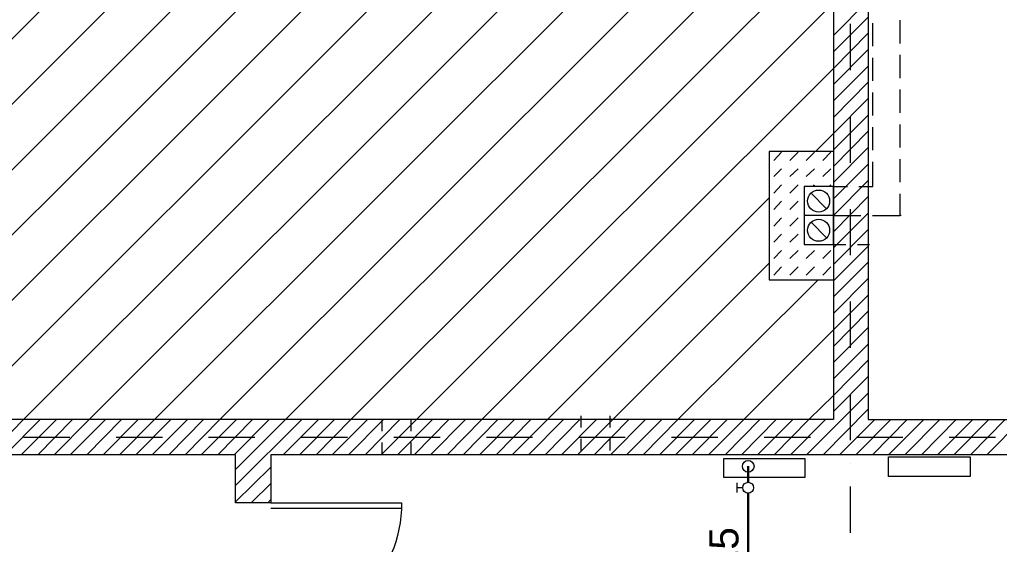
# Model space of a CAD drawing. Header units: millimetres. Extents: x 440 to 72591, y -28954 to 25941.
# Drawn here: x 6889 to 13611, y 14269 to 17872 of the extents above; entities that cross this region are included whole.
import ezdxf

# ---------------------------------------------------------------- set-up
doc = ezdxf.new("R2010")
doc.units = ezdxf.units.MM
for name, color, linetype in [('opisy', 7, 'Continuous'), ('podkład', 7, 'Continuous'), ('rury', 2, 'Continuous'), ('zawory', 7, 'Continuous')]:
    doc.layers.add(name, color=color, linetype=linetype)
doc.styles.get("Standard").update_dxf_attribs({"font": 'arial.ttf'})

# ---------------------------------------------------------------- blocks, each defined once
blk = doc.blocks.new('kurek odcinający')
at = {"layer": 'rury', "lineweight": 9}
for p, q in [((-33.75, 75), (33.75, 75)), ((0, 37.5), (0, 75))]:
    blk.add_line(p, q, dxfattribs=at)
blk.add_circle((0, 0), 37.5, dxfattribs=at)

msp = doc.modelspace()

# ---------------------------------------------------------------- linework, layer by layer
at = {"layer": 'podkład', "color": 1, "lineweight": 5, "transparency": 33554572}
for points in [[(15320.8, 15126.7), (15320.8, 16085.6), (15441.5, 16085.6), (15441.5, 14885.4), (8611.9, 14885.4), (8611.9, 14555.2), (8370.5, 14555.2), (8370.5, 14885.4), (4811.3, 14885.4), (4811.3, 14507.6), (4573.1, 14507.6), (4573.1, 21127.6), (15612.9, 21127.6)], [(15539.9, 21127.6), (15539.9, 20886.3), (12710.9, 20886.3), (12710.9, 15126.7), (15441.5, 15126.7)], [(12472.8, 16965.1), (12031.4, 16965.1), (12031.4, 16085.6), (12472.8, 16085.6)], [(12472.8, 16727), (12272.7, 16727), (12272.7, 16326.9), (12472.8, 16326.9)]]:
    msp.add_lwpolyline(points, dxfattribs=at)
at = {"layer": 'podkład', "color": 8, "lineweight": 5, "true_color": 0x808080, "transparency": 33554572}
for points in [[(4766.8, 15669.7), (4811.3, 15714.1), (9983.5, 20886.3), (9986.7, 20889.5)], [(4766.8, 15222), (4811.3, 15266.4), (10431.2, 20886.3), (10434.4, 20889.5)], [(4881.1, 14885.4), (5122.4, 15126.7), (10882, 20886.3), (10885.2, 20889.5)], [(5328.8, 14885.4), (5570.1, 15126.7), (11329.7, 20886.3), (11332.9, 20889.5)], [(5779.7, 14885.4), (6017.8, 15126.7), (11777.4, 20886.3), (11780.6, 20889.5)], [(6227.4, 14885.4), (6468.7, 15126.7), (12228.3, 20886.3), (12231.5, 20889.5)], [(6678.2, 14885.4), (6916.3, 15126.7), (12472.8, 20680), (12676, 20886.3), (12679.2, 20889.5)], [(7125.9, 14885.4), (7367.2, 15126.7), (12472.8, 20232.3), (12710.9, 20470.4)], [(7573.6, 14885.4), (7814.9, 15126.7), (12472.8, 19781.4), (12710.9, 20022.7)], [(8024.5, 14885.4), (8262.6, 15126.7), (12472.8, 19333.7), (12710.9, 19575)], [(8370.5, 14783.8), (8713.5, 15126.7), (12472.8, 18886), (12710.9, 19124.2)], [(8923, 14885.4), (9161.1, 15126.7), (12472.8, 18435.2), (12710.9, 18676.5)], [(9370.7, 14885.4), (9612, 15126.7), (12472.8, 17987.5), (12710.9, 18225.6)], [(12472.8, 17762), (12710.9, 18003.4), (12774.4, 18066.9)], [(12472.8, 17650.9), (12710.9, 17889)], [(9821.6, 14885.4), (10059.7, 15126.7), (12472.8, 17536.6), (12710.9, 17777.9)], [(12472.8, 17425.5), (12710.9, 17666.8)], [(12472.8, 17314.4), (12710.9, 17552.5)], [(12472.8, 17200), (12710.9, 17441.4)], [(12348.9, 16965.1), (12472.8, 17088.9), (12710.9, 17330.2)], [(12472.8, 16977.8), (12710.9, 17215.9)], [(12472.8, 16863.5), (12710.9, 17104.8)], [(12063.2, 16904.8), (12117.2, 16961.9)], [(12174.3, 16904.8), (12231.5, 16961.9)], [(12285.4, 16904.8), (12342.6, 16961.9)], [(12399.7, 16904.8), (12453.7, 16961.9)], [(12472.8, 16752.4), (12710.9, 16993.7)], [(12472.8, 16641.2), (12710.9, 16879.4)], [(12063.2, 16793.6), (12117.2, 16847.6)], [(12174.3, 16793.6), (12231.5, 16847.6)], [(12285.4, 16793.6), (12342.6, 16847.6)], [(12399.7, 16793.6), (12453.7, 16847.6)], [(12472.8, 16526.9), (12710.9, 16768.2)], [(12063.2, 16679.3), (12117.2, 16736.5)], [(12174.3, 16679.3), (12231.5, 16736.5)], [(12333.1, 16727), (12342.6, 16736.5)], [(12444.2, 16727), (12453.7, 16736.5)], [(10269.3, 14885.4), (10510.6, 15126.7), (12031.4, 16647.6)], [(12063.2, 16568.2), (12117.2, 16625.4)], [(12174.3, 16568.2), (12231.5, 16625.4)], [(12472.8, 16415.8), (12710.9, 16657.1)], [(12472.8, 16304.7), (12710.9, 16542.8)], [(12063.2, 16453.9), (12117.2, 16511.1)], [(12174.3, 16453.9), (12231.5, 16511.1)], [(12472.8, 16190.4), (12710.9, 16431.7)], [(12063.2, 16342.8), (12117.2, 16399.9)], [(12174.3, 16342.8), (12231.5, 16399.9)], [(12063.2, 16231.6), (12117.2, 16285.6)], [(12174.3, 16231.6), (12231.5, 16285.6)], [(12285.4, 16231.6), (12342.6, 16285.6)], [(12399.7, 16231.6), (12453.7, 16285.6)], [(12472.8, 16079.2), (12710.9, 16317.4)], [(10716.9, 14885.4), (10958.3, 15126.7), (12031.4, 16199.9)], [(12472.8, 15968.1), (12710.9, 16206.2)], [(12063.2, 16117.3), (12117.2, 16174.5)], [(12174.3, 16117.3), (12231.5, 16174.5)], [(12285.4, 16117.3), (12342.6, 16174.5)], [(12399.7, 16117.3), (12453.7, 16174.5)], [(11167.8, 14885.4), (11405.9, 15126.7), (12368, 16085.6)], [(12472.8, 15853.8), (12710.9, 16095.1)], [(11615.5, 14885.4), (11856.8, 15126.7), (12472.8, 15742.7), (12710.9, 15980.8)], [(12472.8, 15628.4), (12710.9, 15869.7)], [(12472.8, 15517.2), (12710.9, 15758.6)], [(12472.8, 15406.1), (12710.9, 15644.2)], [(12066.4, 14885.4), (12304.5, 15126.7), (12472.8, 15291.8), (12710.9, 15533.1)], [(12472.8, 15180.7), (12710.9, 15422)], [(12288.6, 14885.4), (12710.9, 15307.7)], [(12402.9, 14885.4), (12710.9, 15196.6)], [(6789.3, 14885.4), (7030.7, 15126.7)], [(6900.5, 14885.4), (7141.8, 15126.7)], [(7014.8, 14885.4), (7252.9, 15126.7)], [(7237, 14885.4), (7478.3, 15126.7)], [(7351.3, 14885.4), (7589.5, 15126.7)], [(7462.5, 14885.4), (7703.8, 15126.7)], [(7687.9, 14885.4), (7926, 15126.7)], [(7799, 14885.4), (8040.3, 15126.7)], [(7913.3, 14885.4), (8151.5, 15126.7)], [(8135.6, 14885.4), (8376.9, 15126.7)], [(8249.9, 14885.4), (8488, 15126.7)], [(8361, 14885.4), (8602.3, 15126.7)], [(8370.5, 14672.7), (8824.6, 15126.7)], [(8697.6, 14885.4), (8938.9, 15126.7)], [(8808.7, 14885.4), (9050, 15126.7)], [(9034.1, 14885.4), (9275.4, 15126.7)], [(9145.3, 14885.4), (9386.6, 15126.7)], [(9259.6, 14885.4), (9497.7, 15126.7)], [(9481.8, 14885.4), (9723.1, 15126.7)], [(9596.1, 14885.4), (9834.3, 15126.7)], [(9707.3, 14885.4), (9948.6, 15126.7)], [(9932.7, 14885.4), (10170.8, 15126.7)], [(10043.8, 14885.4), (10285.1, 15126.7)], [(10158.1, 14885.4), (10396.3, 15126.7)], [(10380.4, 14885.4), (10621.7, 15126.7)], [(10494.7, 14885.4), (10732.8, 15126.7)], [(10605.8, 14885.4), (10847.1, 15126.7)], [(10831.2, 14885.4), (11069.4, 15126.7)], [(10942.4, 14885.4), (11183.7, 15126.7)], [(11053.5, 14885.4), (11294.8, 15126.7)], [(11278.9, 14885.4), (11520.2, 15126.7)], [(11390.1, 14885.4), (11631.4, 15126.7)], [(11504.4, 14885.4), (11742.5, 15126.7)], [(11729.8, 14885.4), (11967.9, 15126.7)], [(11840.9, 14885.4), (12079.1, 15126.7)], [(11952.1, 14885.4), (12193.4, 15126.7)], [(12177.5, 14885.4), (12418.8, 15126.7)], [(12514.1, 14885.4), (12755.4, 15126.7)], [(12625.2, 14885.4), (12866.5, 15126.7)], [(12739.5, 14885.4), (12977.6, 15126.7)], [(12850.6, 14885.4), (13091.9, 15126.7)], [(12961.7, 14885.4), (13203, 15126.7)], [(13076, 14885.4), (13314.2, 15126.7)], [(13187.2, 14885.4), (13428.5, 15126.7)], [(13298.3, 14885.4), (13539.6, 15126.7)], [(13412.6, 14885.4), (13650.7, 15126.7)], [(13523.7, 14885.4), (13765, 15126.7)], [(8370.5, 14561.5), (8611.9, 14799.7)], [(8478.5, 14555.2), (8611.9, 14688.5)], [(8592.8, 14555.2), (8611.9, 14577.4)]]:
    msp.add_lwpolyline(points, dxfattribs=at)
at = {"layer": 'podkład', "color": 1, "lineweight": 5, "transparency": 33554572}
msp.add_lwpolyline([(12472.8, 20886.3), (12472.8, 15126.7), (4811.3, 15126.7), (4811.3, 20886.3)], close=True, dxfattribs=at)
at = {"layer": 'podkład', "color": 6, "lineweight": 5, "transparency": 33554572}
for points in [[(12590.3, 17523.9), (12590.3, 17841.4)], [(12590.3, 17365.2), (12590.3, 17365.2)], [(12590.3, 16888.9), (12590.3, 17206.4)], [(12590.3, 16730.1), (12590.3, 16730.1)], [(12590.3, 16253.9), (12590.3, 16571.4)], [(12590.3, 16095.1), (12590.3, 16095.1)], [(12590.3, 15618.8), (12590.3, 15936.4)], [(12590.3, 15460.1), (12590.3, 15460.1)], [(12590.3, 14983.8), (12590.3, 15301.3)], [(6916.3, 15006.1), (7233.9, 15006.1)], [(7392.6, 15006.1), (7392.6, 15006.1)], [(7551.4, 15006.1), (7868.9, 15006.1)], [(8027.6, 15006.1), (8027.6, 15006.1)], [(8186.4, 15006.1), (8503.9, 15006.1)], [(8662.7, 15006.1), (8662.7, 15006.1)], [(8821.4, 15006.1), (9138.9, 15006.1)], [(9297.7, 15006.1), (9297.7, 15006.1)], [(9456.4, 15006.1), (9773.9, 15006.1)], [(9932.7, 15006.1), (9932.7, 15006.1)], [(10091.4, 15006.1), (10409, 15006.1)], [(10567.7, 15006.1), (10567.7, 15006.1)], [(10726.5, 15006.1), (11044, 15006.1)], [(11202.7, 15006.1), (11202.7, 15006.1)], [(11361.5, 15006.1), (11679, 15006.1)], [(11837.8, 15006.1), (11837.8, 15006.1)], [(11996.5, 15006.1), (12314, 15006.1)], [(12472.8, 15006.1), (12472.8, 15006.1)], [(12631.5, 15006.1), (12949, 15006.1)], [(13107.8, 15006.1), (13107.8, 15006.1)], [(13266.6, 15006.1), (13584.1, 15006.1)], [(12590.3, 14825.1), (12590.3, 14825.1)], [(12590.3, 14348.8), (12590.3, 14666.3)]]:
    msp.add_lwpolyline(points, dxfattribs=at)
at = {"layer": 'podkład', "color": 4, "lineweight": 5, "transparency": 33554572}
for points in [[(12742.7, 17689), (12742.7, 17847.8)], [(12930, 17708.1), (12930, 17866.8)], [(12930, 17469.9), (12930, 17628.7)], [(12742.7, 17450.9), (12742.7, 17609.6)], [(12742.7, 17212.8), (12742.7, 17371.5)], [(12930, 17231.8), (12930, 17390.6)], [(12930, 16993.7), (12930, 17152.4)], [(12742.7, 16974.6), (12742.7, 17133.4)], [(12647.4, 16727), (12742.7, 16727), (12742.7, 16895.2)], [(12930, 16755.5), (12930, 16914.3)], [(12472.8, 16727), (12568, 16727)], [(12936.3, 16526.9), (12930, 16526.9), (12930, 16676.2)], [(12472.8, 16526.9), (12660.1, 16526.9)], [(12739.5, 16526.9), (12930, 16526.9)], [(12472.8, 16326.9), (12558.5, 16326.9)], [(12637.9, 16326.9), (12720.4, 16326.9)], [(9373.9, 15126.7), (9373.9, 15047.3)], [(9573.9, 15126.7), (9573.9, 15047.3)], [(10739.2, 15152.1), (10739.2, 15072.7)], [(10939.2, 15152.1), (10939.2, 15072.7)], [(10739.2, 14993.4), (10739.2, 14914)], [(10939.2, 14993.4), (10939.2, 14914)], [(9373.9, 14968), (9373.9, 14885.4)], [(9573.9, 14968), (9573.9, 14885.4)]]:
    msp.add_lwpolyline(points, dxfattribs=at)
at = {"layer": 'podkład', "color": 7, "lineweight": 5, "transparency": 33554572}
for points in [[(12472.8, 16526.9), (12472.8, 16727), (12272.7, 16727), (12272.7, 16526.9)], [(12317.2, 16682.5), (12428.3, 16571.4)], [(12317.2, 16482.5), (12428.3, 16371.3)], [(8611.9, 14517.1), (9510.4, 14517.1)]]:
    msp.add_lwpolyline(points, dxfattribs=at)
msp.add_lwpolyline([(12472.8, 16326.9), (12472.8, 16526.9), (12272.7, 16526.9), (12272.7, 16326.9)], close=True, dxfattribs=at)
at = {"layer": 'podkład', "lineweight": 5, "transparency": 33554572}
for points in [[(11720.3, 14860), (12275.9, 14860), (12275.9, 14729.8), (11720.3, 14729.8)], [(12850.6, 14869.5), (13409.4, 14869.5), (13409.4, 14736.2), (12850.6, 14736.2)]]:
    msp.add_lwpolyline(points, close=True, dxfattribs=at)
at = {"layer": 'podkład', "color": 7, "lineweight": 5, "transparency": 33554572}
msp.add_lwpolyline([(8611.9, 14555.2), (9510.4, 14555.2, -0.413428), (8611.9, 13656.6)], format="xyb", dxfattribs=at)
for centre in [(12370.9, 16625.9), (12370.9, 16425.9)]:
    msp.add_circle(centre, 75.6, dxfattribs=at)
at = {"layer": 'rury', "lineweight": 30}
for points in [[(11887.6, 14696), (11887.6, 14805.4)], [(9474.4, 7493.6), (9474.4, 13373.9), (11887.6, 13373.9), (11887.6, 14621)]]:
    msp.add_lwpolyline(points, dxfattribs=at)
at = {"layer": 'rury', "lineweight": 20}
msp.add_circle((11887.6, 14805.4), 40, dxfattribs=at)

# ---------------------------------------------------------------- block references
at = {"layer": 'zawory', "lineweight": 20, "rotation": 90}
msp.add_blockref('kurek odcinający', (11887.6, 14658.5), dxfattribs=at)

# ---------------------------------------------------------------- texts
at = {"layer": 'opisy', "insert": (11620.8, 13673.9), "char_height": 200, "attachment_point": 1, "rotation": 90}
msp.add_mtext_dynamic_manual_height_columns('DN25', width=331.49, gutter_width=11.6, heights=[0], dxfattribs=at)

doc.saveas('drawing.dxf')
